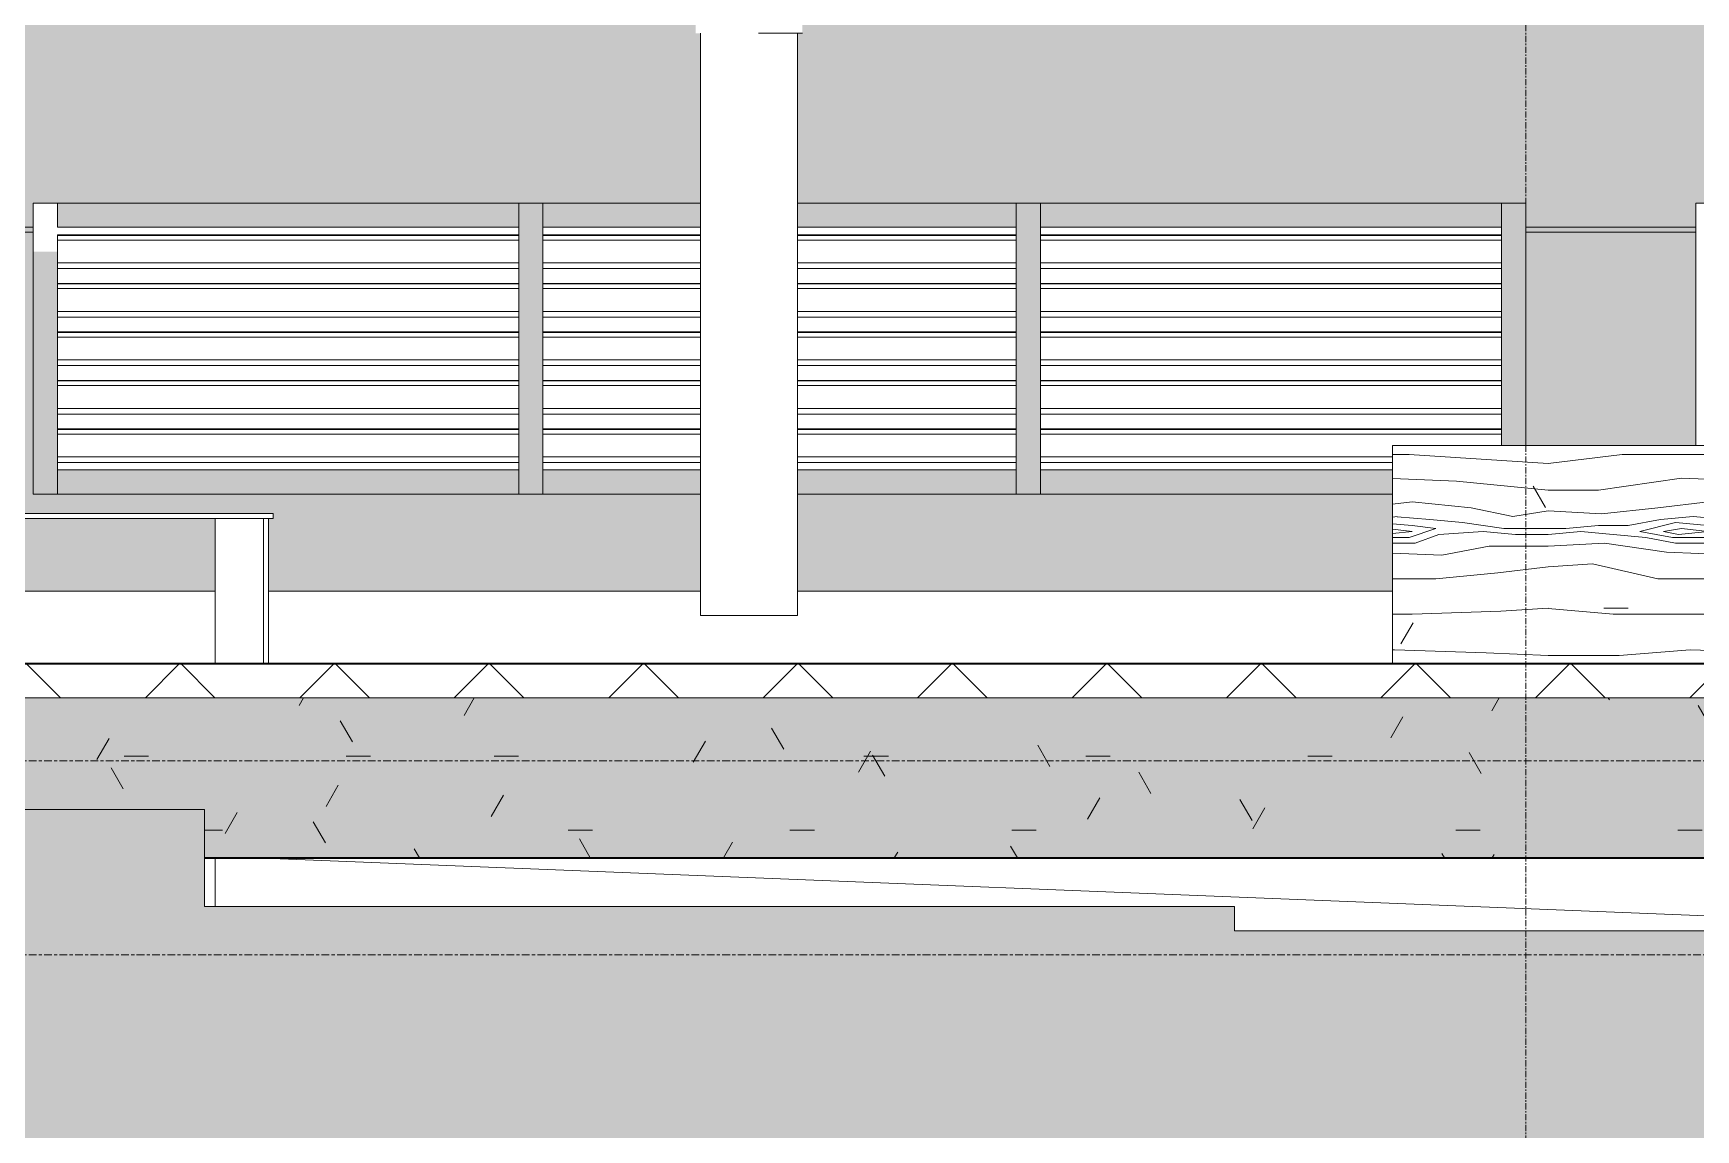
# Model space of a CAD drawing. Header units: millimetres. Extents: x 3451 to 201731, y -8641 to 35300.
# Drawn here: x 69962 to 73387, y -360 to 1900 of the extents above; entities that cross this region are included whole.
import ezdxf

# ---------------------------------------------------------------- set-up
doc = ezdxf.new("R2010")
doc.units = ezdxf.units.MM
doc.linetypes.add('Centre', pattern=[31.75, 6.35, -4.7625, 15.875, -4.7625])
doc.linetypes.add('Grid Line', pattern=[22.225, 12.7, -3.175, 3.175, -3.175])
for name, color, linetype, lineweight in [('A-DETL-GENF-3', 9, 'Continuous', 9), ('A-DETL-THIN', 151, 'Continuous', 9), ('A-FLOR', 192, 'Continuous', 9), ('A-FLOR-3', 192, 'Continuous', 35), ('A-FLOR-LEVL-2', 51, 'Centre', 9), ('A-FLOR-MCUT', 51, 'Continuous', 9), ('A-FLOR-PATT-3', 8, 'Continuous', 9), ('A-GLAZ-CWMG', 51, 'Continuous', 9), ('A-WALL', 113, 'Continuous', 9), ('A-WALL-PATT-3', 111, 'Continuous', 5), ('A-WALL-PATT-4', 111, 'Continuous', 9), ('S-COLS', 52, 'Continuous', 9), ('S-GRID-1', 1, 'Grid Line', 9)]:
    doc.layers.add(name, color=color, linetype=linetype, lineweight=lineweight)

# ---------------------------------------------------------------- blocks, each defined once
blk = doc.blocks.new('TRỤ ĐỂ XE - TRỤ ĐỂ XE-V137-TKCS_MẶT CẮT C')
at = {"layer": 'S-COLS'}
for p, q in [((71336.3, 700), (71336.3, 1900)), ((71456.3, 1900), (71546.3, 1900)), ((71536.3, 1900), (71536.3, 700)), ((71536.3, 700), (71336.3, 700))]:
    blk.add_line(p, q, dxfattribs=at)
blk = doc.blocks.new('Rectangular Mullion - 50 x 100mm-3799017-TKCS_MẶT CẮT C')
at = {"layer": 'A-GLAZ-CWMG'}
blk.add_hatch(color=256, dxfattribs=at).paths.add_polyline_path([(70011.9, 1500), (70961.9, 1500), (70961.9, 1550), (70011.9, 1550)])
for p, q in [((70011.9, 1500), (70011.9, 1550)), ((70961.9, 1550), (70961.9, 1500)), ((70961.9, 1500), (70011.9, 1500))]:
    blk.add_line(p, q, dxfattribs=at)
blk = doc.blocks.new('Rectangular Mullion - 50 x 100mm-3084809-TKCS_MẶT CẮT C')
at = {"layer": 'A-GLAZ-CWMG'}
h = blk.add_hatch(color=256, dxfattribs=at)
h.paths.add_polyline_path([(71336.3, 950), (71336.3, 1000), (71011.9, 1000), (71011.9, 950)])
h.paths.add_polyline_path([(71596.8, 950), (71986.9, 950), (71986.9, 1000), (71536.3, 1000), (71536.3, 950)])
for p, q in [((71011.9, 950), (71011.9, 1000)), ((71011.9, 1000), (71336.3, 1000)), ((71536.3, 1000), (71986.9, 1000)), ((71986.9, 1000), (71986.9, 950))]:
    blk.add_line(p, q, dxfattribs=at)
blk = doc.blocks.new('Rectangular Mullion - 50 x 100mm-V191-TKCS_MẶT CẮT C')
at = {"layer": 'A-GLAZ-CWMG'}
blk.add_hatch(color=256, dxfattribs=at).paths.add_polyline_path([(69961.9, 950), (70011.9, 950), (70011.9, 1050), (69961.9, 1050), (69961.9, 955.6)])
blk.add_line((70011.9, 1050), (70011.9, 950), dxfattribs=at)
blk = doc.blocks.new('Rectangular Mullion - 50 x 100mm-V150-TKCS_MẶT CẮT C')
at = {"layer": 'A-GLAZ-CWMG'}
blk.add_hatch(color=256, dxfattribs=at).paths.add_polyline_path([(73436.9, 1050), (73436.9, 1150), (73386.9, 1150), (73386.9, 1050)])
blk.add_line((73436.9, 1150), (73436.9, 1050), dxfattribs=at)
blk = doc.blocks.new('Rectangular Mullion - MULLION LA SACH-3084811-TKCS_MẶT CẮT C')
at = {"layer": 'A-GLAZ-CWMG'}
for p, q in [((71336.3, 1084.3), (71011.9, 1084.3)), ((71336.3, 1083.3), (71011.9, 1083.3)), ((71336.3, 1083.2), (71011.9, 1083.2)), ((71336.3, 1073.5), (71011.9, 1073.5)), ((71986.9, 1084.3), (71536.3, 1084.3)), ((71986.9, 1083.3), (71536.3, 1083.3)), ((71986.9, 1083.2), (71536.3, 1083.2)), ((71986.9, 1073.5), (71536.3, 1073.5)), ((71336.3, 1026.5), (71011.9, 1026.5)), ((71336.3, 1015), (71011.9, 1015)), ((71336.3, 1014.8), (71011.9, 1014.8)), ((71986.9, 1026.5), (71536.3, 1026.5)), ((71986.9, 1015), (71536.3, 1015)), ((71986.9, 1014.8), (71536.3, 1014.8))]:
    blk.add_line(p, q, dxfattribs=at)
blk = doc.blocks.new('Rectangular Mullion - 50 x 100mm-V192-TKCS_MẶT CẮT C')
at = {"layer": 'A-GLAZ-CWMG'}
blk.add_hatch(color=256, dxfattribs=at).paths.add_polyline_path([(72036.9, 950), (72036.9, 1050), (71986.9, 1050), (71986.9, 950)])
for p, q in [((71986.9, 1050), (71986.9, 950)), ((72036.9, 1050), (72036.9, 950))]:
    blk.add_line(p, q, dxfattribs=at)
blk = doc.blocks.new('Rectangular Mullion - 50 x 100mm-V152-TKCS_MẶT CẮT C')
at = {"layer": 'A-GLAZ-CWMG'}
blk.add_hatch(color=256, dxfattribs=at).paths.add_polyline_path([(76836.9, 1050), (76836.9, 1150), (76786.9, 1150), (76786.9, 1050)])
for p, q in [((76786.9, 1150), (76786.9, 1050)), ((76836.9, 1150), (76836.9, 1050))]:
    blk.add_line(p, q, dxfattribs=at)
blk = doc.blocks.new('Rectangular Mullion - 50 x 100mm-2333206-TKCS_MẶT CẮT C')
at = {"layer": 'A-GLAZ-CWMG'}
blk.add_hatch(color=256, dxfattribs=at).paths.add_polyline_path([(76836.9, 1450), (76836.9, 1550), (76786.9, 1550), (76786.9, 1450)])
for p, q in [((76786.9, 1550), (76786.9, 1450)), ((76836.9, 1550), (76836.9, 1450))]:
    blk.add_line(p, q, dxfattribs=at)
blk = doc.blocks.new('Rectangular Mullion - 50 x 100mm-3799020-TKCS_MẶT CẮT C')
at = {"layer": 'A-GLAZ-CWMG'}
blk.add_hatch(color=256, dxfattribs=at).paths.add_polyline_path([(72036.9, 950), (72761.8, 950), (72761.8, 1000), (72036.9, 1000), (72036.9, 955.6)])
for p, q in [((72036.9, 950), (72036.9, 1000)), ((72036.9, 1000), (72761.8, 1000))]:
    blk.add_line(p, q, dxfattribs=at)
blk = doc.blocks.new('Rectangular Mullion - MULLION LA SACH-3799021-TKCS_MẶT CẮT C')
at = {"layer": 'A-GLAZ-CWMG'}
for p, q in [((72986.9, 1084.3), (72036.9, 1084.3)), ((72986.9, 1083.3), (72036.9, 1083.3)), ((72986.9, 1083.2), (72036.9, 1083.2)), ((72986.9, 1073.5), (72036.9, 1073.5)), ((72761.8, 1026.5), (72036.9, 1026.5)), ((72761.8, 1015), (72036.9, 1015)), ((72761.8, 1014.8), (72036.9, 1014.8))]:
    blk.add_line(p, q, dxfattribs=at)
blk = doc.blocks.new('Rectangular Mullion - MULLION LA SACH-V193-TKCS_MẶT CẮT C')
at = {"layer": 'A-GLAZ-CWMG'}
for p, q in [((72986.9, 1184.3), (72036.9, 1184.3)), ((72986.9, 1183.3), (72036.9, 1183.3)), ((72986.9, 1183.2), (72036.9, 1183.2)), ((72986.9, 1173.5), (72036.9, 1173.5)), ((72986.9, 1126.5), (72036.9, 1126.5)), ((72986.9, 1115), (72036.9, 1115)), ((72986.9, 1114.8), (72036.9, 1114.8))]:
    blk.add_line(p, q, dxfattribs=at)
blk = doc.blocks.new('Rectangular Mullion - 50 x 100mm-2333210-TKCS_MẶT CẮT C')
at = {"layer": 'A-GLAZ-CWMG'}
blk.add_hatch(color=256, dxfattribs=at).paths.add_polyline_path([(77836.9, 1450), (77886.9, 1450), (77886.9, 1550), (77836.9, 1550), (77836.9, 1457.1)])
blk.add_line((77836.9, 1450), (77836.9, 1550), dxfattribs=at)
blk = doc.blocks.new('Rectangular Mullion - 50 x 100mm-V151-TKCS_MẶT CẮT C')
at = {"layer": 'A-GLAZ-CWMG'}
blk.add_hatch(color=256, dxfattribs=at).paths.add_polyline_path([(77886.9, 1050), (77886.9, 1150), (77836.9, 1150), (77836.9, 1050), (77866.9, 1050)])
blk.add_line((77836.9, 1050), (77836.9, 1150), dxfattribs=at)
blk = doc.blocks.new('Rectangular Mullion - 50 x 100mm-3084807-TKCS_MẶT CẮT C')
at = {"layer": 'A-GLAZ-CWMG'}
h = blk.add_hatch(color=256, dxfattribs=at)
h.paths.add_polyline_path([(71536.3, 1500), (71986.9, 1500), (71986.9, 1550), (71536.3, 1550)])
h.paths.add_polyline_path([(71275.3, 1500), (71336.3, 1500), (71336.3, 1550), (71011.9, 1550), (71011.9, 1500)])
for p, q in [((71011.9, 1500), (71011.9, 1550)), ((71986.9, 1550), (71986.9, 1500)), ((71336.3, 1500), (71011.9, 1500)), ((71986.9, 1500), (71536.3, 1500))]:
    blk.add_line(p, q, dxfattribs=at)
blk = doc.blocks.new('Rectangular Mullion - 50 x 100mm-V194-TKCS_MẶT CẮT C')
at = {"layer": 'A-GLAZ-CWMG'}
blk.add_hatch(color=256, dxfattribs=at).paths.add_polyline_path([(70310.7, 950), (70961.9, 950), (70961.9, 1000), (70011.9, 1000), (70011.9, 950)])
for p, q in [((70011.9, 950), (70011.9, 1000)), ((70011.9, 1000), (70961.9, 1000)), ((70961.9, 1000), (70961.9, 950))]:
    blk.add_line(p, q, dxfattribs=at)
blk = doc.blocks.new('Rectangular Mullion - MULLION LA SACH-V195-TKCS_MẶT CẮT C')
at = {"layer": 'A-GLAZ-CWMG'}
for p, q in [((70011.9, 1483.3), (70011.9, 1484.3)), ((70961.9, 1484.3), (70011.9, 1484.3)), ((70011.9, 1483.2), (70011.9, 1483.3)), ((70961.9, 1483.3), (70011.9, 1483.3)), ((70011.9, 1473.5), (70011.9, 1483.2)), ((70961.9, 1483.2), (70011.9, 1483.2)), ((70011.9, 1450), (70011.9, 1473.5)), ((70961.9, 1473.5), (70011.9, 1473.5)), ((70961.9, 1426.5), (70011.9, 1426.5)), ((70961.9, 1415), (70011.9, 1415)), ((70961.9, 1414.8), (70011.9, 1414.8))]:
    blk.add_line(p, q, dxfattribs=at)

msp = doc.modelspace()

# ---------------------------------------------------------------- hatches: boundary and pattern name
at = {"layer": 'A-DETL-GENF-3'}
h = msp.add_hatch(dxfattribs=at)
h.set_pattern_fill('FP_30', color=256, style=0, pattern_type=2)
h.set_pattern_definition([(0, (49422.4, 14125), (725.805, 725.805), [725.805, -725.805]), (0, (49422.4, 14397.2), (725.805, 725.805), [725.805, -725.805]), (0, (49422.4, 14669.35), (725.805, 725.805), [725.805, -725.805]), (90, (49513.15, 14760.1), (-725.805, 725.805), [725.805, -725.805]), (90, (49785.3, 14760.1), (-725.805, 725.805), [725.805, -725.805]), (90, (50057.5, 14760.1), (-725.805, 725.805), [725.805, -725.805])])
h.paths.add_polyline_path([(36870.3, -3840.5), (89603.2, -3840.5), (89603.2, -250), (86418.2, -250), (86418.2, -200), (83418.2, -200), (77436.3, 50), (72436.3, 50), (72436.3, 100), (70315, 100), (70315, 300), (58586.3, 300), (58586.3, 500), (47586.3, 500), (44536.9, 600), (44536.9, -2050), (45309.9, -2050), (45309.9, -3550), (45336.9, -3551.5), (45336.9, -3600), (43216.9, -3600), (43216.9, -3550), (43253.9, -3550), (43253.9, -2350), (41686.1, -2350), (41686.1, -3550), (41758.6, -3550), (41758.6, -3600), (38034.6, -3600), (38034.6, -3550), (38086.1, -3550), (38086.1, -2350), (34885.8, -2350), (34885.8, -3550), (34935.8, -3550), (34935.8, -3600), (30836.9, -3600), (30836.9, -3550), (30885.8, -3550), (30885.8, -2350), (28636.9, -2350), (28636.9, -2750), (28436.9, -2750), (28436.9, -2350), (26136.9, -2350), (26136.9, -3550), (26186.9, -3550), (26186.9, -3600), (23596.9, -3600), (23596.9, -3550), (23636.9, -3550), (23636.9, -2750), (23236.9, -2750), (23236.9, 650), (21236.9, 650), (21236.9, 599.7), (10888.2, 199.7), (10888.2, 150), (9888.2, 150), (9888.2, 100), (7288.4, 100), (7288.4, -3840.5), (35584.1, -3840.5)])
at = {"layer": 'A-FLOR-PATT-3'}
h = msp.add_hatch(dxfattribs=at)
h.set_pattern_fill('FP_6', color=256, style=0, pattern_type=2)
h.set_pattern_definition([(45, (49422.43, 14125), (-159.099, 159.099), []), (135, (49422.43, 14125), (-159.099, -159.099), [])])
h.paths.add_polyline_path([(71596.8, 530), (73436.3, 530), (73436.3, 600), (59335.3, 600), (59335.3, 530), (70953.8, 530)])
h = msp.add_hatch(dxfattribs=at)
h.set_pattern_fill('FP_3', color=256, style=0, pattern_type=2)
h.set_pattern_definition([(0, (49422.43, 14125), (609.6, 152.4), [50.292, -406.908, 50.292, -406.908, -2438.4]), (0, (49422.43, 14125), (609.6, 152.4), [-914.4, 50.292, -864.108, 50.292, -406.908, -1066.8]), (0, (49422.43, 14125), (609.6, 152.4), [-2286, 50.292, -254.508, 50.292, -711.708]), (120, (49651.03, 14201.2), (-436.7823, 451.7291), [50.292, -406.908, 50.292, -406.908, -2438.4]), (120, (49651.03, 14201.2), (-436.7823, 451.7291), [-914.4, 50.292, -864.108, 50.292, -406.908, -1066.8]), (120, (49651.03, 14201.2), (-436.7823, 451.7291), [-2286, 50.292, -254.508, 50.292, -711.708]), (240, (49727.23, 14506), (-172.8177, -604.1291), [50.292, -406.908, 50.292, -406.908, -2438.4]), (240, (49727.23, 14506), (-172.8177, -604.1291), [-914.4, 50.292, -864.108, 50.292, -406.908, -1066.8]), (240, (49727.23, 14506), (-172.8177, -604.1291), [-2286, 50.292, -254.508, 50.292, -711.708])])
h.paths.add_polyline_path([(73436.3, 200), (73436.3, 530), (59335.3, 530), (59335.3, 300), (70315, 300), (70315, 200), (71596.8, 200)])
h = msp.add_hatch(dxfattribs=at)
h.set_pattern_fill('FP_8', color=256, style=0, pattern_type=2)
h.set_pattern_definition([(50, (49422.43, 14125), (273.276, -23.909), [28.575, -314.325]), (355, (49422.43, 14125), (-52.8646, 286.585), [22.86, -251.46]), (100.451, (49445.2, 14123), (220.4138, 262.6745), [24.285, -267.135]), (46.184, (49422.43, 14201.2), (406.6187, -63.0646), [42.862, -471.487]), (96.636, (49456.3, 14195.94), (356.104, 371.1414), [36.428, -400.703]), (351.184, (49422.43, 14201.2), (356.1075, 371.138), [34.29, -377.19]), (21, (49460.53, 14182.15), (227.4212, -153.3982), [28.575, -314.325]), (326, (49460.53, 14182.15), (92.7027, 276.2822), [22.86, -251.46]), (71.451, (49479.48, 14169.37), (320.1254, 122.8816), [24.285, -267.135]), (37.5, (49422.43, 14125), (4.6325, 126.8326), [5.029, -243.383, 5.029, -250.241, -252.413]), (37.5, (49422.43, 14125), (4.6325, 126.8326), [-503.682, 5.029, -247.383]), (7.5, (49422.43, 14125), (100.22916, 150.2711), [5.029, -140.513, 5.029, -237.668, -96.203]), (7.5, (49422.43, 14125), (100.22916, 150.2711), [-388.239, 5.029, -91.173]), (327.5, (49337.46, 14125), (203.38684, -8.5935), [5.029, -90.221, 5.029, -292.151, -394.335]), (327.5, (49337.46, 14125), (203.38684, -8.5935), [-392.43, 5.029, -389.306]), (317.5, (49299.36, 14125), (222.1944, 38.1398), [5.029, -118.796, 5.029, -192.329, -280.035]), (317.5, (49299.36, 14125), (222.1944, 38.1398), [-321.183, 5.029, -275.006])])
h.paths.add_polyline_path([(73436.3, 200), (73436.3, 530), (59335.3, 530), (59335.3, 300), (70315, 300), (70315, 200), (71596.8, 200)])
at = {"layer": 'A-WALL-PATT-3'}
h = msp.add_hatch(color=256, dxfattribs=at)
h.paths.add_polyline_path([(70326.3, 750), (70336.3, 750), (70336.3, 900), (69861.8, 900), (69861.8, 750), (70310.7, 750)])
h.paths.add_polyline_path([(70953.8, 750), (71336.3, 750), (71336.3, 950), (69961.9, 950), (69961.9, 1490), (69761.9, 1490), (69761.8, 1050), (69861.8, 1050), (69861.8, 910), (70456.3, 910), (70456.3, 900), (70446.3, 900), (70446.3, 750), (70456.3, 750)])
h.paths.add_polyline_path([(71536.3, 750), (72761.8, 750), (72761.8, 950), (71536.3, 950)])
h.paths.add_polyline_path([(73204.5, 1050), (73386.9, 1050), (73386.9, 1490), (73036.9, 1490), (73036.9, 1050)])
h.paths.add_polyline_path([(78088.3, 1050), (78236.9, 1050), (78236.9, 1490), (77886.9, 1490), (77886.9, 1050), (78027.7, 1050)])
h.paths.add_polyline_path([(75736.9, 1050), (75736.9, 1490), (75536.9, 1490), (75536.9, 1050), (75574, 1050)])
h.paths.add_polyline_path([(78027.7, 1500), (78236.9, 1500), (78236.9, 2200), (71546.3, 2200), (71546.3, 1900), (71536.3, 1900), (71536.3, 1550), (73036.9, 1550), (73036.9, 1500), (73386.9, 1500), (73386.9, 1550), (75536.9, 1550), (75536.9, 1500), (75736.9, 1500), (75736.9, 1550), (77886.9, 1550), (77886.9, 1500)])
h.paths.add_polyline_path([(69961.9, 1500), (69961.9, 1550), (71336.3, 1550), (71336.3, 1900), (71326.3, 1900), (71326.3, 2200), (69761.9, 2200), (69761.9, 1500)])
for points in [[(69961.9, 1490), (69961.9, 1500), (69761.9, 1500), (69761.9, 1490)], [(73204.5, 1490), (73386.9, 1490), (73386.9, 1500), (73036.9, 1500), (73036.9, 1490)]]:
    msp.add_hatch(color=256, dxfattribs=at).paths.add_polyline_path(points)
at = {"layer": 'A-WALL-PATT-4'}
h = msp.add_hatch(dxfattribs=at)
h.set_pattern_fill('FP_7', color=256, style=0, pattern_type=2)
h.set_pattern_definition([(0, (49422.43, 14125), (1219.2, 304.8), [50.292, -864.108, 50.292, -864.108, -4876.8]), (0, (49422.43, 14125), (1219.2, 304.8), [-1828.8, 50.292, -1778.508, 50.292, -864.108, -2133.6]), (0, (49422.43, 14125), (1219.2, 304.8), [-4572, 50.292, -559.308, 50.292, -1473.708]), (120, (49879.63, 14277.4), (-873.5645, 903.4582), [50.292, -864.108, 50.292, -5740.908]), (120, (49879.63, 14277.4), (-873.5645, 903.4582), [-964.692, -864.108, 50.292, -1778.508, -3048]), (120, (49879.63, 14277.4), (-873.5645, 903.4582), [-3657.6, 50.292, -864.108, 50.292, -2083.308]), (120, (49879.63, 14277.4), (-873.5645, 903.4582), [-4622.292, -559.308, 50.292, -1473.708]), (240, (50032.03, 14887), (-345.6355, -1208.2582), [50.292, -864.108, 50.292, -5740.908]), (240, (50032.03, 14887), (-345.6355, -1208.2582), [-964.692, -864.108, 50.292, -1778.508, -3048]), (240, (50032.03, 14887), (-345.6355, -1208.2582), [-3657.6, 50.292, -864.108, 50.292, -2083.308]), (240, (50032.03, 14887), (-345.6355, -1208.2582), [-4622.292, -559.308, 50.292, -1473.708])])
h.paths.add_polyline_path([(76736.9, 351.1), (76736.9, 1050), (72761.8, 1050), (72761.8, 600), (73436.3, 600), (75455.3, 399.3), (76604.3, 356.1)])
h = msp.add_hatch(dxfattribs=at)
h.set_pattern_fill('FP_19', color=256, style=0, pattern_type=2)
h.set_pattern_definition([(349.695, (76925.91, 869.39), (3657.5982, -609.61005), [68.155, -6747.38]), (0, (76992.97, 857.2), (609.6, 609.6), [67.056, -542.544]), (18.435, (77060.02, 857.2), (1219.199, 609.602), [57.83, -1869.893]), (172.875, (77114.89, 875.49), (4267.1994, -609.5991), [49.148, -4865.604]), (174.806, (77066.12, 881.584), (6096.00395, -609.5547), [67.333, -6665.92]), (194.036, (76999.06, 887.68), (-1828.802, -609.5924), [75.403, -2438.04]), (9.462, (76974.68, 869.39), (3048.005, 609.5835), [37.08, -3670.97]), (353.66, (77011.256, 875.49), (-4876.8008, 609.5835), [55.202, -5464.96]), (185.711, (77066.12, 869.39), (-5486.3951, -609.6394), [61.264, -6065.14]), (168.69, (77005.16, 863.3), (2438.4, -609.6026), [31.084, -3077.28]), (354.806, (76871.05, 863.296), (-6096.00395, 609.5547), [67.333, -6665.92]), (348.69, (76938.1, 857.2), (-2438.4, 609.6026), [62.167, -3046.194]), (0, (76999.06, 845), (609.6, 609.6), [73.15, -536.45]), (20.556, (77072.216, 845.01), (3048.0001, 1219.197), [52.084, -5156.34]), (3.814, (77120.984, 863.296), (8534.40115, 609.5889), [91.643, -9072.654]), (354.806, (77212.424, 869.39), (-6096.00395, 609.5547), [67.333, -6665.92]), (0, (77279.5, 863.3), (609.6, 609.6), [67.056, -542.544]), (5.194, (76736.936, 863.296), (6096.00395, 609.5547), [67.333, -6665.92]), (354.806, (76803.99, 869.39), (-6096.00395, 609.5547), [67.333, -6665.92]), (0, (76736.94, 875.5), (609.6, 609.6), [36.58, -573.02]), (5.194, (76773.51, 875.49), (6096.00395, 609.5547), [67.333, -6665.92]), (0, (76840.57, 881.6), (609.6, 609.6), [60.96, -548.64]), (10.305, (76901.53, 881.584), (-3657.5982, -609.61005), [68.155, -6747.38]), (5.194, (76968.584, 893.776), (6096.00395, 609.5547), [67.333, -6665.92]), (354.806, (77035.64, 899.87), (-6096.00395, 609.5547), [67.333, -6665.92]), (354.806, (77102.696, 893.776), (-6096.00395, 609.5547), [67.333, -6665.92]), (351.87, (77169.75, 887.68), (-3657.6004, 609.5929), [86.21, -4224.31]), (0, (77255.1, 875.5), (609.6, 609.6), [91.44, -518.16]), (347.471, (77230.71, 509.73), (3047.9989, -609.6108), [56.202, -5564.033]), (354.289, (77285.576, 497.536), (-5486.3951, 609.6394), [61.264, -6065.14]), (8.13, (77230.71, 509.73), (3657.6004, 609.5929), [43.105, -4267.42]), (9.462, (77273.38, 515.82), (3048.005, 609.5835), [74.16, -3633.89]), (0, (76736.94, 528), (609.6, 609.6), [73.15, -536.45]), (350.538, (76810.09, 528.02), (-3048.005, 609.5835), [37.08, -3670.97]), (201.801, (76846.66, 521.92), (1828.8045, 609.5868), [32.83, -3249.97]), (192.995, (76816.184, 509.73), (5486.39314, 1219.23746), [81.33, -8051.747]), (352.875, (77297.77, 509.73), (-4267.1994, 609.5991), [49.148, -4865.604]), (7.125, (77297.77, 509.73), (4267.1994, 609.5991), [49.148, -4865.604]), (0, (76736.94, 515.8), (609.6, 609.6), [48.77, -560.83]), (194.036, (76785.7, 515.82), (-1828.802, -609.5924), [50.27, -2463.177]), (356.633, (76871.048, 534.112), (-9753.5944, 609.69188), [103.81, -10277.302]), (357.709, (76974.68, 528.016), (-14630.39665, 609.69909), [152.522, -15099.665]), (3.18, (77127.08, 521.92), (10363.1983, 609.6312), [109.897, -10879.823]), (9.462, (77236.81, 528.02), (3048.005, 609.5835), [111.24, -3596.81]), (10.305, (76736.936, 473.15), (-3657.5982, -609.61005), [68.155, -6747.38]), (15.945, (76803.99, 485.34), (-2438.4042, -609.5832), [88.76, -4349.196]), (0, (76889.34, 509.7), (609.6, 609.6), [79.25, -530.35]), (351.87, (76968.58, 509.73), (-3657.6004, 609.5929), [86.21, -4224.31]), (3.576, (77053.928, 497.536), (9144.00297, 609.5468), [97.726, -9674.906]), (351.254, (77151.464, 503.63), (4267.20096, -609.58783), [80.18, -7937.856]), (345.964, (77230.71, 491.44), (-1828.802, 609.5924), [75.403, -2438.04]), (0, (77303.86, 473.15), (609.6, 609.6), [42.67, -566.93]), (174.806, (76871.05, 534.11), (6096.00395, -609.5547), [134.665, -6598.587]), (355.236, (76736.936, 570.69), (-6705.5965, 609.6414), [146.81, -7193.745]), (0, (76883.24, 558.5), (609.6, 609.6), [140.21, -469.39]), (4.086, (77023.45, 558.496), (7924.79503, 609.65274), [171.123, -8385.02]), (0, (77194.14, 570.7), (609.6, 609.6), [152.4, -457.2]), (7.125, (76736.936, 442.67), (4267.1994, 609.5991), [147.443, -4767.31]), (6.34, (76883.24, 460.96), (4876.8008, 609.5835), [110.403, -5409.758]), (357.51, (76992.968, 473.152), (-13411.19697, 609.70439), [140.34, -13893.706]), (353.48, (77133.176, 467.056), (-15849.59217, 1828.85517), [214.749, -21260.135]), (3.013, (76736.936, 838.912), (10972.79715, 609.6408), [115.984, -11482.446]), (351.87, (76852.76, 845.01), (-3657.6004, 609.5929), [129.316, -4181.21]), (357.614, (76980.776, 826.72), (-14020.79943, 609.61372), [146.431, -14496.664]), (10.62, (77127.08, 820.624), (-6705.59246, -1219.23973), [99.236, -9824.334]), (0, (77224.6, 838.9), (609.6, 609.6), [121.92, -487.68]), (356.82, (76736.936, 912.064), (-10363.1983, 609.6312), [109.897, -10879.823]), (6.009, (76846.664, 905.968), (-6095.999, -609.59918), [116.464, -11529.93]), (6.71, (76962.488, 918.16), (-5486.39734, -609.61573), [104.346, -10330.325]), (354.289, (77066.12, 930.35), (-5486.3951, 609.6394), [122.528, -6003.877]), (347.905, (77188.04, 918.16), (-5486.39487, 1219.22295), [87.28, -8640.862]), (9.462, (77273.38, 899.87), (3048.005, 609.5835), [74.16, -3633.89]), (3.814, (76736.936, 796.24), (8534.40115, 609.5889), [91.643, -9072.654]), (347.196, (76828.376, 802.336), (-7924.80896, 1828.76326), [137.532, -13615.67]), (0, (76962.5, 771.86), (609.6, 609.6), [152.4, -457.2]), (5.44, (77114.888, 771.856), (-6705.6025, -609.56085), [128.595, -12730.932]), (6.71, (77242.904, 784.048), (-5486.39734, -609.61573), [104.346, -10330.325]), (0, (76736.94, 954.74), (609.6, 609.6), [103.63, -505.97]), (8.13, (76840.57, 954.74), (3657.6004, 609.5929), [172.42, -4138.1]), (357.614, (77011.256, 979.12), (-14020.79943, 609.61372), [146.431, -14496.664]), (354.472, (77157.56, 973.024), (12801.59101, -1219.3029), [189.859, -18796.025]), (6.843, (76736.936, 400), (-10363.19504, -1219.24128), [153.494, -15195.842]), (0, (76889.34, 418.3), (609.6, 609.6), [170.69, -438.91]), (356.348, (77060.024, 418.288), (-18897.604963, 1219.126665), [287.095, -28422.422]), (0, (76736.94, 613.36), (609.6, 609.6), [146.3, -463.3]), (4.764, (76883.24, 613.36), (6705.5965, 609.64143), [146.81, -7193.745]), (358.152, (77029.544, 625.552), (-18287.99624, 609.72412), [189.074, -18718.355]), (357.274, (77218.52, 619.456), (-12192.00424, 609.53415), [128.16, -12687.945]), (354.806, (76736.936, 710.896), (-6096.00395, 609.5547), [134.665, -6598.587]), (0, (76871.05, 698.7), (609.6, 609.6), [195.07, -414.53]), (1.909, (77066.12, 698.704), (17678.40105, 609.55323), [182.982, -18115.176]), (3.576, (77249, 704.8), (9144.00297, 609.5468), [97.726, -9674.906])])
h.paths.add_polyline_path([(76736.9, 351.1), (76736.9, 1050), (72761.8, 1050), (72761.8, 600), (73436.3, 600), (75455.3, 399.3), (76604.3, 356.1)])

# ---------------------------------------------------------------- linework, layer by layer
at = {"layer": 'A-DETL-THIN'}
for p, q in [((70315, 300), (58586.3, 300)), ((70315, 100), (70315, 300)), ((72436.3, 100), (70315, 100)), ((72436.3, 50), (72436.3, 100)), ((77436.3, 50), (72436.3, 50))]:
    msp.add_line(p, q, dxfattribs=at)
at = {"layer": 'A-FLOR'}
for p, q in [((69741.9, 910), (70456.3, 910)), ((70456.3, 900), (69741.9, 900)), ((70456.3, 910), (70456.3, 900)), ((69861.8, 750), (70336.3, 750)), ((70446.3, 750), (71336.3, 750)), ((71536.3, 750), (72761.8, 750)), ((70336.3, 100), (70336.3, 200)), ((74178.8, 50), (70436.3, 199.7))]:
    msp.add_line(p, q, dxfattribs=at)
at = {"layer": 'A-FLOR-3'}
for p, q in [((73436.3, 600), (59335.3, 600)), ((70315, 200), (73436.3, 200))]:
    msp.add_line(p, q, dxfattribs=at)
at = {"layer": 'A-FLOR-LEVL-2'}
for p, q in [((93442.9, 400), (3450.8, 400)), ((91537.9, 0), (3450.8, 0))]:
    msp.add_line(p, q, dxfattribs=at)
at = {"layer": 'A-FLOR-MCUT'}
msp.add_line((73436.3, 530), (59335.3, 530), dxfattribs=at)
at = {"layer": 'A-WALL'}
for p, q in [((69961.9, 950), (69961.9, 1550)), ((69961.9, 1550), (71336.3, 1550)), ((71536.3, 1550), (73036.9, 1550)), ((73036.9, 1550), (73036.9, 1050)), ((73386.9, 1050), (73386.9, 1550)), ((73386.9, 1550), (75536.9, 1550)), ((69751.9, 1500), (69961.9, 1500)), ((69961.9, 1490), (69751.9, 1490)), ((73036.9, 1500), (73386.9, 1500)), ((73386.9, 1490), (73036.9, 1490)), ((78236.9, 1050), (72761.8, 1050)), ((72761.8, 1050), (72761.8, 600)), ((71336.3, 950), (69961.9, 950)), ((72761.8, 950), (71536.3, 950)), ((70336.3, 600), (70336.3, 900)), ((70436.3, 600), (70436.3, 900)), ((70446.3, 900), (70446.3, 600))]:
    msp.add_line(p, q, dxfattribs=at)
at = {"layer": 'S-GRID-1'}
msp.add_line((73036.9, -1941), (73036.9, 30542.5), dxfattribs=at)

# ---------------------------------------------------------------- block references
at = {"layer": 'A-GLAZ-CWMG'}
for name, p in [('Rectangular Mullion - 50 x 100mm-3799017-TKCS_MẶT CẮT C', (0, 0)), ('Rectangular Mullion - 50 x 100mm-2333206-TKCS_MẶT CẮT C', (-5825, 0)), ('Rectangular Mullion - 50 x 100mm-3084807-TKCS_MẶT CẮT C', (0, 0)), ('Rectangular Mullion - 50 x 100mm-2333206-TKCS_MẶT CẮT C', (-4800, 0)), ('Rectangular Mullion - 50 x 100mm-3799017-TKCS_MẶT CẮT C', (2025, 0)), ('Rectangular Mullion - 50 x 100mm-2333210-TKCS_MẶT CẮT C', (-4850.1, 0)), ('Rectangular Mullion - MULLION LA SACH-V195-TKCS_MẶT CẮT C', (0, 0)), ('Rectangular Mullion - MULLION LA SACH-3084811-TKCS_MẶT CẮT C', (0, 400)), ('Rectangular Mullion - MULLION LA SACH-V193-TKCS_MẶT CẮT C', (0, 300)), ('Rectangular Mullion - 50 x 100mm-V150-TKCS_MẶT CẮT C', (-3424.9, 300)), ('Rectangular Mullion - 50 x 100mm-V152-TKCS_MẶT CẮT C', (-5825, 300)), ('Rectangular Mullion - 50 x 100mm-V152-TKCS_MẶT CẮT C', (-4800, 300)), ('Rectangular Mullion - 50 x 100mm-V151-TKCS_MẶT CẮT C', (-4850.1, 300)), ('Rectangular Mullion - MULLION LA SACH-V193-TKCS_MẶT CẮT C', (-2025, 200)), ('Rectangular Mullion - MULLION LA SACH-3084811-TKCS_MẶT CẮT C', (0, 300)), ('Rectangular Mullion - MULLION LA SACH-V193-TKCS_MẶT CẮT C', (0, 200)), ('Rectangular Mullion - 50 x 100mm-V150-TKCS_MẶT CẮT C', (-3424.9, 200)), ('Rectangular Mullion - 50 x 100mm-V152-TKCS_MẶT CẮT C', (-5825, 200)), ('Rectangular Mullion - 50 x 100mm-V152-TKCS_MẶT CẮT C', (-4800, 200)), ('Rectangular Mullion - 50 x 100mm-V151-TKCS_MẶT CẮT C', (-4850.1, 200)), ('Rectangular Mullion - MULLION LA SACH-V193-TKCS_MẶT CẮT C', (-2025, 100)), ('Rectangular Mullion - MULLION LA SACH-3084811-TKCS_MẶT CẮT C', (0, 200)), ('Rectangular Mullion - MULLION LA SACH-V193-TKCS_MẶT CẮT C', (0, 100)), ('Rectangular Mullion - 50 x 100mm-V150-TKCS_MẶT CẮT C', (-3424.9, 100)), ('Rectangular Mullion - 50 x 100mm-V152-TKCS_MẶT CẮT C', (-5825, 100)), ('Rectangular Mullion - 50 x 100mm-V152-TKCS_MẶT CẮT C', (-4800, 100)), ('Rectangular Mullion - 50 x 100mm-V151-TKCS_MẶT CẮT C', (-4850.1, 100)), ('Rectangular Mullion - MULLION LA SACH-V193-TKCS_MẶT CẮT C', (-2025, 0)), ('Rectangular Mullion - MULLION LA SACH-3084811-TKCS_MẶT CẮT C', (0, 100)), ('Rectangular Mullion - MULLION LA SACH-V193-TKCS_MẶT CẮT C', (0, 0)), ('Rectangular Mullion - 50 x 100mm-V150-TKCS_MẶT CẮT C', (-3424.9, 0)), ('Rectangular Mullion - 50 x 100mm-V152-TKCS_MẶT CẮT C', (-5825, 0)), ('Rectangular Mullion - 50 x 100mm-V152-TKCS_MẶT CẮT C', (-4800, 0)), ('Rectangular Mullion - 50 x 100mm-V151-TKCS_MẶT CẮT C', (-4850.1, 0)), ('Rectangular Mullion - MULLION LA SACH-V193-TKCS_MẶT CẮT C', (-2025, -100)), ('Rectangular Mullion - MULLION LA SACH-3084811-TKCS_MẶT CẮT C', (0, 0)), ('Rectangular Mullion - MULLION LA SACH-3799021-TKCS_MẶT CẮT C', (0, 0)), ('Rectangular Mullion - 50 x 100mm-V191-TKCS_MẶT CẮT C', (0, 0)), ('Rectangular Mullion - 50 x 100mm-V192-TKCS_MẶT CẮT C', (-1025, 0)), ('Rectangular Mullion - 50 x 100mm-V192-TKCS_MẶT CẮT C', (0, 0)), ('Rectangular Mullion - 50 x 100mm-V194-TKCS_MẶT CẮT C', (0, 0)), ('Rectangular Mullion - 50 x 100mm-3084809-TKCS_MẶT CẮT C', (0, 0)), ('Rectangular Mullion - 50 x 100mm-3799020-TKCS_MẶT CẮT C', (0, 0))]:
    msp.add_blockref(name, p, dxfattribs=at)
at = {"layer": 'S-COLS'}
msp.add_blockref('TRỤ ĐỂ XE - TRỤ ĐỂ XE-V137-TKCS_MẶT CẮT C', (0, 0), dxfattribs=at)

doc.saveas('drawing.dxf')
